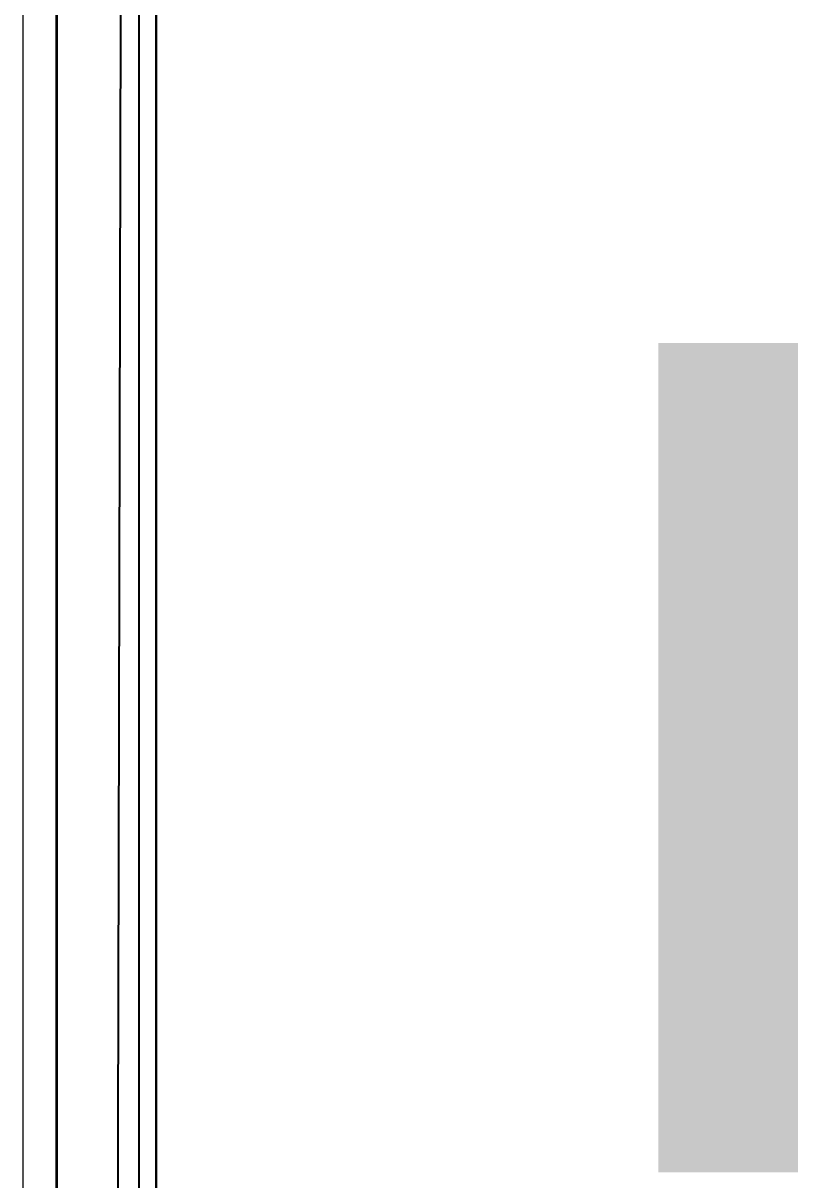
# Model space of a CAD drawing. Header units: millimetres. Extents: x 3914 to 443608, y -156176 to 78197.
# Drawn here: x 133467 to 134392, y -138931 to -137536 of the extents above; entities that cross this region are included whole.
import ezdxf

# ---------------------------------------------------------------- set-up
doc = ezdxf.new("R2010")
doc.units = ezdxf.units.MM
doc.layers.add('A-FLOR', color=7, linetype='Continuous', lineweight=9)
doc.layers.add('Оси', color=7, linetype='Continuous', lineweight=9)
doc.styles.add('СПДС', font='ГОСТ тип А.ttf', dxfattribs={"width": 0.9})

msp = doc.modelspace()

# ---------------------------------------------------------------- linework, layer by layer
for p, q in [((133607, -143712.7), (133607, -135512.7)), ((133507, -135722.7), (133507, -145952.2)), ((133508, -145952.2), (133508, -135722.7)), ((133628, -143631.7), (133628, -135733.7))]:
    msp.add_line(p, q)
at = {"flags": 128}
msp.add_lwpolyline([(135847.8, -143753.6), (135866.3, -135855.6), (133588.3, -135850.3), (133569.8, -143748.3)], close=True, dxfattribs=at)
at = {"layer": 'A-FLOR'}
msp.add_line((133627, -143555.7), (133627, -135733.7), dxfattribs=at)
at = {"layer": 'Оси'}
msp.add_lwpolyline([(133467, -145962.7), (133467, -143019), (133467, -129084.5), (133467, -124084.5)], dxfattribs=at)

# ---------------------------------------------------------------- texts
at = {"insert": (134483.3, -138171.6), "char_height": 500, "width": 1212.151, "attachment_point": 1, "style": 'СПДС', "bg_fill": 1, "box_fill_scale": 1.5, "bg_fill_color": 7, "bg_fill_true_color": 16777215, "bg_fill_transparency": 0}
msp.add_mtext('1.69', dxfattribs=at)

doc.saveas('drawing.dxf')
